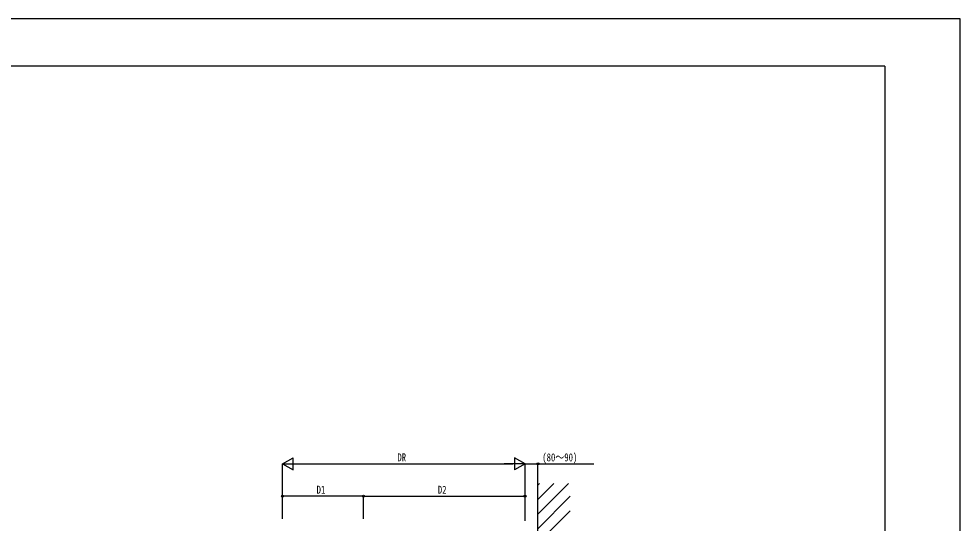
# Model space of a CAD drawing. Units: millimetres, scale not verified. Extents: x -6308 to 6308, y -4455 to 4455.
# Drawn here: x 488 to 6308, y 1337 to 4455 of the extents above; entities that cross this region are included whole.
import ezdxf
from ezdxf.enums import TextEntityAlignment as Align

# ---------------------------------------------------------------- set-up
doc = ezdxf.new("R2010")
doc.units = ezdxf.units.MM
doc.header["$LTSCALE"] = 30
for name, color, linetype in [('0-5_YKK_D', 6, 'Continuous'), ('0-6_YKK_ZWAK', 7, 'Continuous'), ('0-7_YSS_K', 3, 'Continuous')]:
    doc.layers.add(name, color=color, linetype=linetype)
doc.styles.add('ＭＳ ゴシック', font='')
doc.styles.get('ＭＳ ゴシック').set_extended_font_data('MS Gothic')

msp = doc.modelspace()

# ---------------------------------------------------------------- linework, layer by layer
at = {"layer": '0-5_YKK_D'}
for p, q in [((2118.21, 1703.56), (2183.16, 1741.06)), ((2118.21, 1363.44), (2118.21, 1704.56)), ((2118.21, 1703.56), (2183.16, 1666.06)), ((2118.21, 1703.56), (2248.11, 1703.56)), ((2183.16, 1666.06), (2183.16, 1741.06)), ((2193.21, 1703.56), (3542.19, 1703.56)), ((3617.19, 1703.56), (3487.29, 1703.56)), ((3617.19, 1703.56), (3552.24, 1741.06)), ((3552.24, 1741.06), (3552.24, 1666.06)), ((3617.19, 1703.56), (3552.24, 1666.06)), ((3617.19, 1363.44), (3617.19, 1704.56)), ((3617.19, 1350.91), (3617.19, 1704.56)), ((3697.19, 1608.01), (3697.19, 1704.56)), ((2118.21, 1363.44), (2118.21, 1504.56)), ((2618.21, 1503.56), (2118.21, 1503.56)), ((2618.21, 1363.44), (2618.21, 1504.56)), ((2618.21, 1363.44), (2618.21, 1504.56)), ((2618.21, 1503.56), (3617.19, 1503.56)), ((3617.19, 1363.44), (3617.19, 1504.56))]:
    msp.add_line(p, q, dxfattribs=at)
msp.add_lwpolyline([(3617.19, 1703.56), (3697.19, 1703.56), (4041.63, 1703.56)], dxfattribs=at)
for centre in [(3697.19, 1703.56), (2118.21, 1503.56), (2618.21, 1503.56), (2618.21, 1503.56), (3617.19, 1503.56)]:
    msp.add_circle(centre, 6.38, dxfattribs=at)
at = {"layer": '0-6_YKK_ZWAK'}
for q in [(-5857.47, 4162.5), (5842.53, -3787.5)]:
    msp.add_line((5842.53, 4162.5), q, dxfattribs=at)
msp.add_lwpolyline([(-6307.5, -4455), (6307.5, -4455), (6307.5, 4455), (-6307.5, 4455)], close=True, dxfattribs=at)
at = {"layer": '0-7_YSS_K'}
for p, q in [((3697.19, -1537.5), (3697.19, 1607.01)), ((3697.19, 1572.63), (3706.45, 1581.88)), ((3697.19, 1482.82), (3796.25, 1581.88)), ((3697.19, 1393.02), (3886.05, 1581.88)), ((3697.19, 1303.22), (3897.19, 1503.22)), ((3697.19, 1213.42), (3897.19, 1413.42))]:
    msp.add_line(p, q, dxfattribs=at)

# ---------------------------------------------------------------- texts
at = {"layer": '0-5_YKK_D', "style": 'ＭＳ ゴシック', "width": 0.8}
for s, p in [('DR', (2828.1, 1704.36)), ('(80～90)', (3723.76, 1704.62)), ('D1', (2328.61, 1504.36)), ('D2', (3078.1, 1504.36))]:
    msp.add_text(s, height=49.49, dxfattribs=at).set_placement(p, align=Align.BOTTOM_LEFT)

doc.saveas('drawing.dxf')
